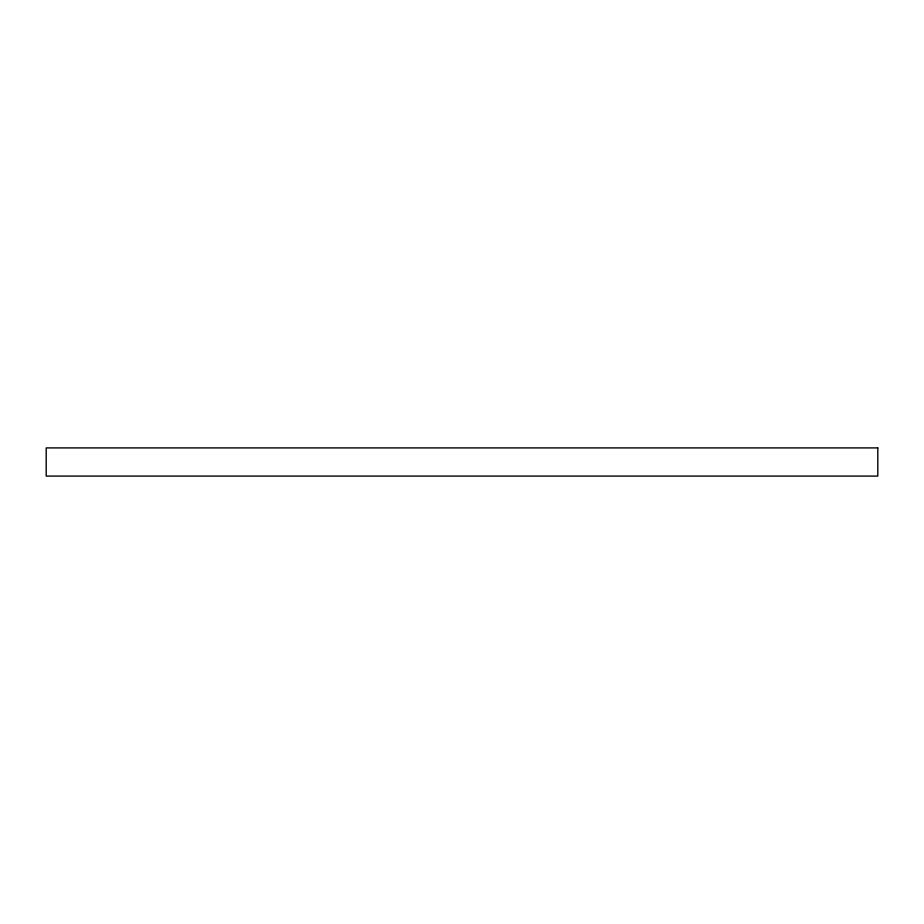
<?xml version="1.0" encoding="UTF-8"?>
<svg xmlns="http://www.w3.org/2000/svg" width="924" height="924" viewBox="0 0 924 924"><rect width="100%" height="100%" fill="white"/><g stroke="black" fill="none" stroke-linecap="round" stroke-linejoin="round"><path stroke-width="1.39" d="M877.8 447.909L46.2 447.909L46.2 476.091L877.8 476.091L877.8 447.909"/></g></svg>
